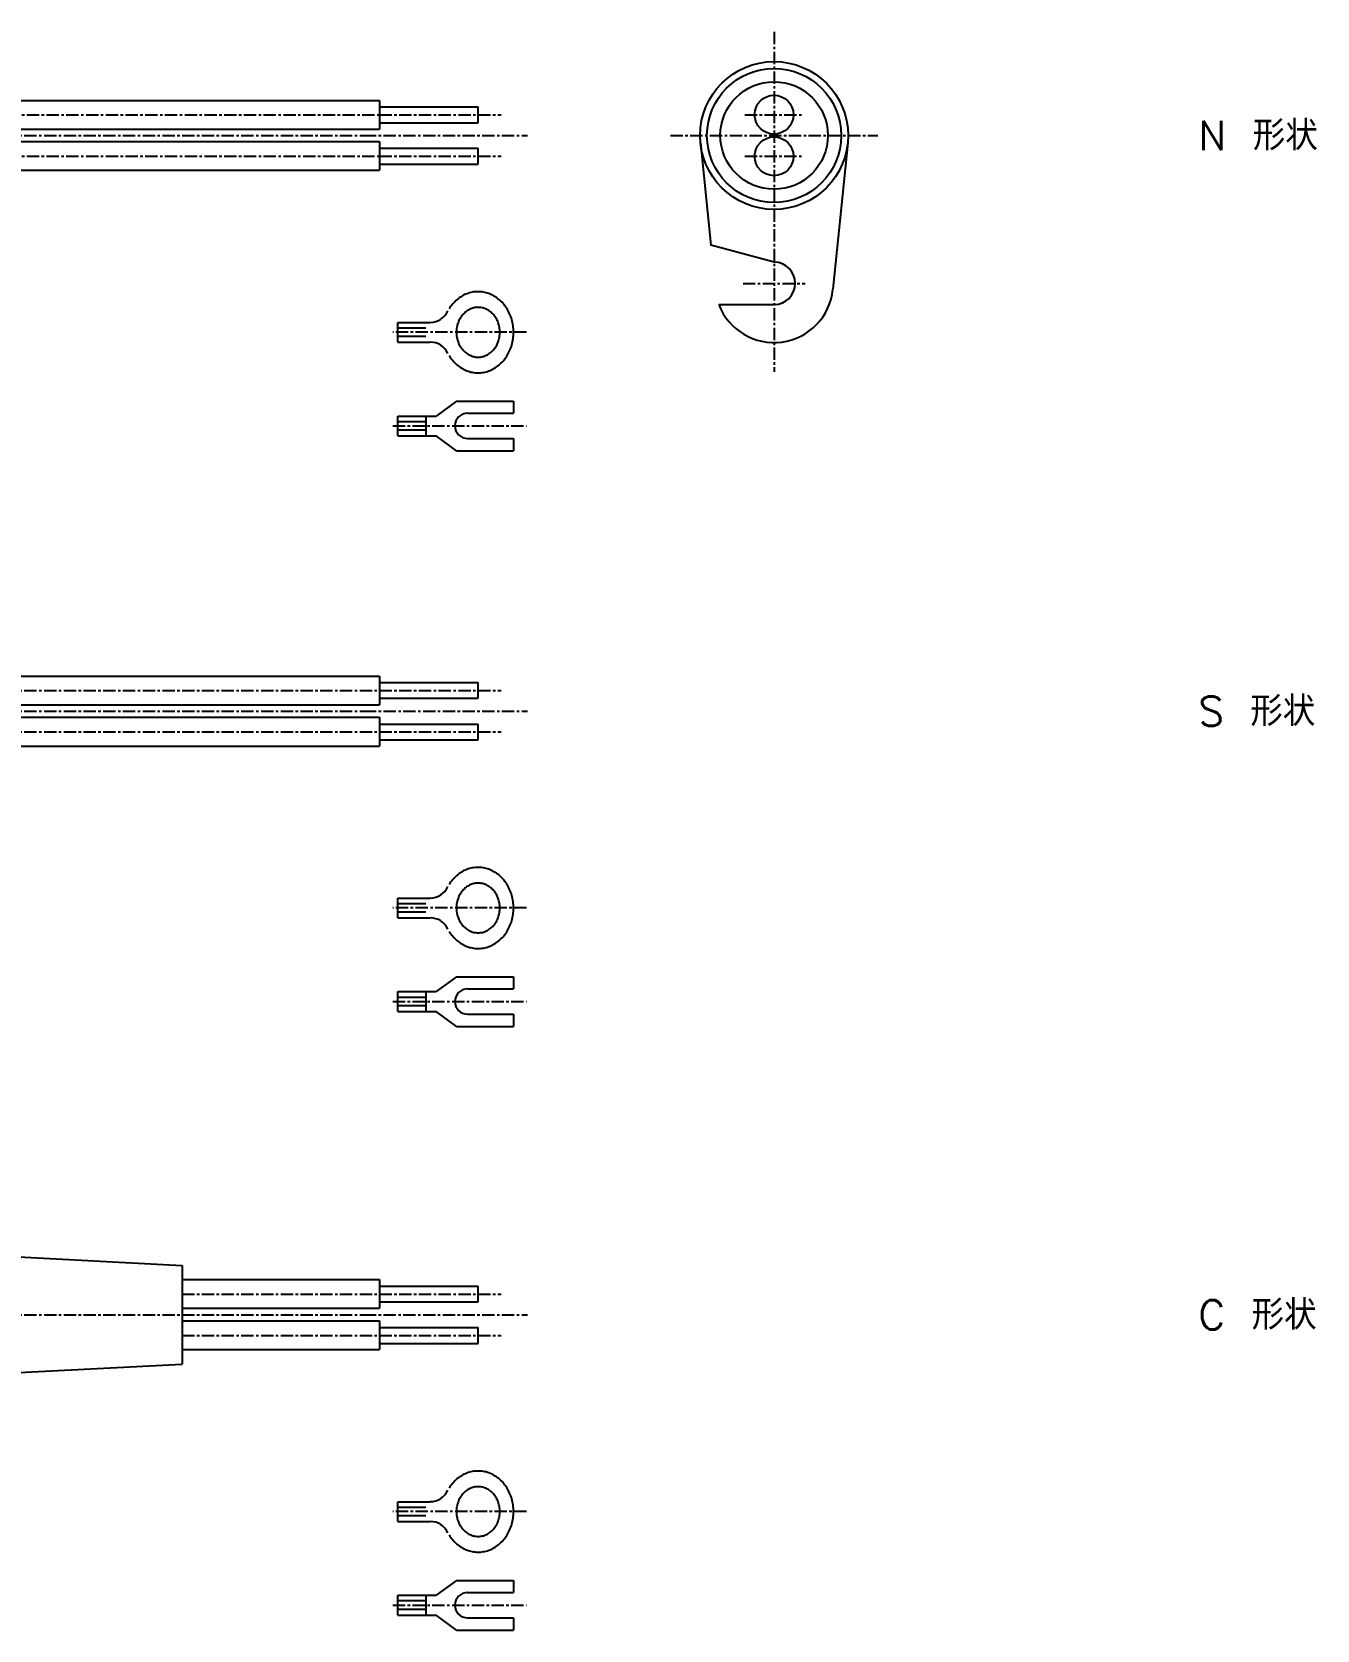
# Model space of a CAD drawing. Extents: x -2 to 407, y 0 to 208.
# Drawn here: x 276.3 to 406.5, y 28.4 to 190.5 of the extents above; entities that cross this region are included whole.
import ezdxf
from ezdxf.enums import TextEntityAlignment as Align

# ---------------------------------------------------------------- set-up
doc = ezdxf.new("R2010")
doc.units = 0
doc.linetypes.add('CENTER', pattern=[2, 1.25, -0.25, 0.25, -0.25])
doc.layers.get('0').update_dxf_attribs({"linetype": 'CONTINUOUS'})
doc.layers.add('CENTER', color=1, linetype='CENTER')
doc.styles.add('KANJI', font='TXT', dxfattribs={"bigfont": 'BIGFONT'})

msp = doc.modelspace()

# ---------------------------------------------------------------- linework, layer by layer
at = {"color": 7, "linetype": 'CONTINUOUS'}
for p, q in [((201.5, 183.56), (311.5, 183.56)), ((311.5, 183.56), (311.5, 180.65)), ((311.5, 182.91), (321.5, 182.91)), ((321.5, 181.3), (321.5, 182.91)), ((201.5, 180.65), (311.5, 180.65)), ((311.5, 181.3), (321.5, 181.3)), ((201.5, 179.38), (311.5, 179.38)), ((311.5, 179.38), (311.5, 176.47)), ((311.5, 178.7), (321.5, 178.7)), ((321.5, 177.09), (321.5, 178.7)), ((344.04, 179.25), (345.08, 168.87)), ((358.97, 179.25), (357.47, 164.4)), ((311.5, 177.09), (321.5, 177.09)), ((201.5, 176.47), (311.5, 176.47)), ((351.5, 167.15), (345.08, 168.87)), ((345.9, 162.85), (351.5, 162.85)), ((313.38, 161.05), (316.65, 161.05)), ((313.38, 159.04), (313.38, 161.05)), ((316.21, 160.47), (313.38, 160.47)), ((316.21, 159.62), (313.38, 159.62)), ((313.38, 159.04), (316.65, 159.04)), ((319.3, 153.07), (317.24, 151.55)), ((319.3, 153.07), (325.09, 153.07)), ((325.09, 153.07), (325.09, 151.83)), ((313.38, 151.55), (317.24, 151.55)), ((313.38, 149.54), (313.38, 151.55)), ((316.21, 150.97), (313.38, 150.97)), ((316.21, 151.55), (316.21, 149.54)), ((320.43, 151.83), (325.09, 151.83)), ((316.21, 150.13), (313.38, 150.13)), ((313.38, 149.54), (317.24, 149.54)), ((319.3, 148.03), (317.24, 149.54)), ((320.43, 149.27), (325.09, 149.27)), ((325.09, 149.27), (325.09, 148.03)), ((319.3, 148.03), (325.09, 148.03)), ((221.38, 125.18), (311.5, 125.18)), ((311.5, 125.18), (311.5, 122.27)), ((311.5, 124.52), (321.5, 124.52)), ((321.5, 122.92), (321.5, 124.52)), ((221.13, 122.27), (311.5, 122.27)), ((311.5, 122.92), (321.5, 122.92)), ((221.02, 120.99), (311.5, 120.99)), ((311.5, 120.99), (311.5, 118.08)), ((311.5, 120.31), (321.5, 120.31)), ((321.5, 118.7), (321.5, 120.31)), ((311.5, 118.7), (321.5, 118.7)), ((220.76, 118.08), (311.5, 118.08)), ((313.38, 102.66), (316.65, 102.66)), ((313.38, 100.65), (313.38, 102.66)), ((316.21, 102.08), (313.38, 102.08)), ((316.21, 101.23), (313.38, 101.23)), ((313.38, 100.65), (316.65, 100.65)), ((319.3, 94.68), (317.24, 93.17)), ((319.3, 94.68), (325.09, 94.68)), ((325.09, 94.68), (325.09, 93.44)), ((313.38, 93.17), (317.24, 93.17)), ((313.38, 91.16), (313.38, 93.17)), ((316.21, 92.59), (313.38, 92.59)), ((316.21, 93.17), (316.21, 91.16)), ((320.43, 93.44), (325.09, 93.44)), ((316.21, 91.74), (313.38, 91.74)), ((313.38, 91.16), (317.24, 91.16)), ((319.3, 89.64), (317.24, 91.16)), ((320.43, 90.88), (325.09, 90.88)), ((325.09, 90.88), (325.09, 89.64)), ((319.3, 89.64), (325.09, 89.64)), ((273.64, 66.33), (291.5, 65.39)), ((291.5, 65.39), (291.5, 55.4)), ((291.5, 63.96), (311.5, 63.96)), ((311.5, 63.96), (311.5, 61.05)), ((311.5, 63.31), (321.5, 63.31)), ((321.5, 61.7), (321.5, 63.31)), ((311.5, 61.7), (321.5, 61.7)), ((291.5, 61.05), (311.5, 61.05)), ((291.5, 59.77), (311.5, 59.77)), ((311.5, 59.77), (311.5, 56.86)), ((311.5, 59.09), (321.5, 59.09)), ((321.5, 57.48), (321.5, 59.09)), ((291.5, 56.86), (311.5, 56.86)), ((311.5, 57.48), (321.5, 57.48)), ((273.64, 54.49), (291.5, 55.4)), ((313.38, 41.44), (316.65, 41.44)), ((313.38, 39.43), (313.38, 41.44)), ((316.21, 40.86), (313.38, 40.86)), ((316.21, 40.01), (313.38, 40.01)), ((313.38, 39.43), (316.65, 39.43)), ((319.3, 33.46), (317.24, 31.95)), ((319.3, 33.46), (325.09, 33.46)), ((325.09, 33.46), (325.09, 32.22)), ((313.38, 31.95), (317.24, 31.95)), ((313.38, 29.94), (313.38, 31.95)), ((316.21, 31.37), (313.38, 31.37)), ((316.21, 31.95), (316.21, 29.94)), ((320.43, 32.22), (325.09, 32.22)), ((316.21, 30.52), (313.38, 30.52)), ((313.38, 29.94), (317.24, 29.94)), ((319.3, 28.42), (317.24, 29.94)), ((320.43, 29.66), (325.09, 29.66)), ((325.09, 29.66), (325.09, 28.42)), ((319.3, 28.42), (325.09, 28.42))]:
    msp.add_line(p, q, dxfattribs=at)
for points in [[(318.57, 157.67, 0), (318.65, 157.54, 0), (318.74, 157.41, 0), (318.83, 157.29, 0), (318.93, 157.17, 0), (319.03, 157.06, 0), (319.14, 156.94, 0), (319.25, 156.84, 0), (319.36, 156.74, 0), (319.47, 156.65, 0), (319.59, 156.56, 0), (319.71, 156.47, 0), (319.84, 156.4, 0), (319.96, 156.32, 0), (320.09, 156.26, 0), (320.22, 156.2, 0), (320.36, 156.14, 0), (320.49, 156.09, 0), (320.63, 156.05, 0), (320.77, 156.01, 0), (320.91, 155.98, 0), (321.05, 155.96, 0), (321.19, 155.94, 0), (321.33, 155.93, 0), (321.47, 155.93, 0), (321.61, 155.93, 0), (321.75, 155.94, 0), (321.89, 155.95, 0), (322.04, 155.97, 0), (322.18, 156, 0), (322.31, 156.03, 0), (322.45, 156.07, 0), (322.59, 156.12, 0), (322.72, 156.17, 0), (322.85, 156.23, 0), (322.98, 156.3, 0), (323.11, 156.37, 0), (323.24, 156.44, 0), (323.36, 156.52, 0), (323.48, 156.61, 0), (323.6, 156.7, 0), (323.71, 156.8, 0), (323.82, 156.9, 0), (323.93, 157.01, 0), (324.03, 157.12, 0), (324.13, 157.24, 0), (324.22, 157.36, 0), (324.31, 157.48, 0), (324.4, 157.61, 0), (324.48, 157.75, 0), (324.56, 157.88, 0), (324.63, 158.02, 0), (324.69, 158.17, 0), (324.76, 158.31, 0), (324.81, 158.46, 0), (324.87, 158.61, 0), (324.91, 158.76, 0), (324.95, 158.92, 0), (324.99, 159.08, 0), (325.02, 159.24, 0), (325.05, 159.4, 0), (325.06, 159.56, 0), (325.08, 159.72, 0), (325.09, 159.88, 0), (325.09, 160.04, 0), (325.09, 160.21, 0), (325.08, 160.37, 0), (325.06, 160.53, 0), (325.05, 160.69, 0), (325.02, 160.85, 0), (324.99, 161.01, 0), (324.95, 161.17, 0), (324.91, 161.32, 0), (324.87, 161.47, 0), (324.81, 161.63, 0), (324.76, 161.78, 0), (324.69, 161.92, 0), (324.63, 162.06, 0), (324.56, 162.2, 0), (324.48, 162.34, 0), (324.4, 162.47, 0), (324.31, 162.6, 0), (324.22, 162.73, 0), (324.13, 162.85, 0), (324.03, 162.96, 0), (323.93, 163.08, 0), (323.82, 163.19, 0), (323.71, 163.29, 0), (323.6, 163.38, 0), (323.48, 163.48, 0), (323.36, 163.56, 0), (323.24, 163.65, 0), (323.11, 163.72, 0), (322.98, 163.79, 0), (322.85, 163.85, 0), (322.72, 163.91, 0), (322.59, 163.97, 0), (322.45, 164.01, 0), (322.31, 164.05, 0), (322.18, 164.09, 0), (322.04, 164.11, 0), (321.89, 164.13, 0), (321.75, 164.15, 0), (321.61, 164.16, 0), (321.47, 164.16, 0), (321.33, 164.15, 0), (321.19, 164.14, 0), (321.05, 164.13, 0), (320.91, 164.1, 0), (320.77, 164.07, 0), (320.63, 164.04, 0), (320.49, 163.99, 0), (320.36, 163.94, 0), (320.22, 163.89, 0), (320.09, 163.83, 0), (319.96, 163.76, 0), (319.84, 163.69, 0), (319.71, 163.61, 0), (319.59, 163.53, 0), (319.47, 163.44, 0), (319.36, 163.34, 0), (319.25, 163.25, 0), (319.14, 163.14, 0), (319.03, 163.03, 0), (318.93, 162.92, 0), (318.83, 162.8, 0), (318.74, 162.68, 0), (318.65, 162.55, 0), (318.57, 162.42, 0)], [(321.5, 157.52, 0), (321.61, 157.53, 0), (321.72, 157.53, 0), (321.82, 157.55, 0), (321.93, 157.57, 0), (322.03, 157.6, 0), (322.14, 157.63, 0), (322.24, 157.67, 0), (322.34, 157.71, 0), (322.44, 157.76, 0), (322.54, 157.82, 0), (322.63, 157.88, 0), (322.72, 157.95, 0), (322.81, 158.02, 0), (322.89, 158.09, 0), (322.98, 158.18, 0), (323.06, 158.26, 0), (323.13, 158.35, 0), (323.2, 158.44, 0), (323.27, 158.54, 0), (323.33, 158.64, 0), (323.39, 158.75, 0), (323.44, 158.85, 0), (323.49, 158.96, 0), (323.53, 159.08, 0), (323.57, 159.19, 0), (323.61, 159.31, 0), (323.63, 159.43, 0), (323.66, 159.55, 0), (323.68, 159.67, 0), (323.69, 159.8, 0), (323.7, 159.92, 0), (323.7, 160.04, 0), (323.7, 160.17, 0), (323.69, 160.29, 0), (323.68, 160.41, 0), (323.66, 160.53, 0), (323.63, 160.66, 0), (323.61, 160.78, 0), (323.57, 160.89, 0), (323.53, 161.01, 0), (323.49, 161.12, 0), (323.44, 161.23, 0), (323.39, 161.34, 0), (323.33, 161.44, 0), (323.27, 161.55, 0), (323.2, 161.64, 0), (323.13, 161.74, 0), (323.06, 161.83, 0), (322.98, 161.91, 0), (322.89, 161.99, 0), (322.81, 162.07, 0), (322.72, 162.14, 0), (322.63, 162.21, 0), (322.54, 162.27, 0), (322.44, 162.32, 0), (322.34, 162.37, 0), (322.24, 162.42, 0), (322.14, 162.46, 0), (322.03, 162.49, 0), (321.93, 162.52, 0), (321.82, 162.54, 0), (321.72, 162.55, 0), (321.61, 162.56, 0), (321.5, 162.56, 0), (321.39, 162.56, 0), (321.28, 162.55, 0), (321.18, 162.54, 0), (321.07, 162.52, 0), (320.97, 162.49, 0), (320.86, 162.46, 0), (320.76, 162.42, 0), (320.66, 162.37, 0), (320.56, 162.32, 0), (320.46, 162.27, 0), (320.37, 162.21, 0), (320.28, 162.14, 0), (320.19, 162.07, 0), (320.11, 161.99, 0), (320.02, 161.91, 0), (319.94, 161.83, 0), (319.87, 161.74, 0), (319.8, 161.64, 0), (319.73, 161.55, 0), (319.67, 161.44, 0), (319.61, 161.34, 0), (319.56, 161.23, 0), (319.51, 161.12, 0), (319.47, 161.01, 0), (319.43, 160.89, 0), (319.39, 160.78, 0), (319.37, 160.66, 0), (319.34, 160.53, 0), (319.32, 160.41, 0), (319.31, 160.29, 0), (319.3, 160.17, 0), (319.3, 160.04, 0), (319.3, 159.92, 0), (319.31, 159.8, 0), (319.32, 159.67, 0), (319.34, 159.55, 0), (319.37, 159.43, 0), (319.39, 159.31, 0), (319.43, 159.19, 0), (319.47, 159.08, 0), (319.51, 158.96, 0), (319.56, 158.85, 0), (319.61, 158.75, 0), (319.67, 158.64, 0), (319.73, 158.54, 0), (319.8, 158.44, 0), (319.87, 158.35, 0), (319.94, 158.26, 0), (320.02, 158.18, 0), (320.11, 158.09, 0), (320.19, 158.02, 0), (320.28, 157.95, 0), (320.37, 157.88, 0), (320.46, 157.82, 0), (320.56, 157.76, 0), (320.66, 157.71, 0), (320.76, 157.67, 0), (320.86, 157.63, 0), (320.97, 157.6, 0), (321.07, 157.57, 0), (321.18, 157.55, 0), (321.28, 157.53, 0), (321.39, 157.53, 0), (321.5, 157.52, 0)], [(318.57, 99.28, 0), (318.65, 99.15, 0), (318.74, 99.02, 0), (318.83, 98.9, 0), (318.93, 98.78, 0), (319.03, 98.67, 0), (319.14, 98.56, 0), (319.25, 98.45, 0), (319.36, 98.35, 0), (319.47, 98.26, 0), (319.59, 98.17, 0), (319.71, 98.09, 0), (319.84, 98.01, 0), (319.96, 97.94, 0), (320.09, 97.87, 0), (320.22, 97.81, 0), (320.36, 97.75, 0), (320.49, 97.71, 0), (320.63, 97.66, 0), (320.77, 97.63, 0), (320.91, 97.6, 0), (321.05, 97.57, 0), (321.19, 97.56, 0), (321.33, 97.55, 0), (321.47, 97.54, 0), (321.61, 97.54, 0), (321.75, 97.55, 0), (321.89, 97.57, 0), (322.04, 97.59, 0), (322.18, 97.61, 0), (322.31, 97.65, 0), (322.45, 97.69, 0), (322.59, 97.73, 0), (322.72, 97.79, 0), (322.85, 97.84, 0), (322.98, 97.91, 0), (323.11, 97.98, 0), (323.24, 98.05, 0), (323.36, 98.14, 0), (323.48, 98.22, 0), (323.6, 98.32, 0), (323.71, 98.41, 0), (323.82, 98.52, 0), (323.93, 98.62, 0), (324.03, 98.73, 0), (324.13, 98.85, 0), (324.22, 98.97, 0), (324.31, 99.1, 0), (324.4, 99.23, 0), (324.48, 99.36, 0), (324.56, 99.5, 0), (324.63, 99.64, 0), (324.69, 99.78, 0), (324.76, 99.93, 0), (324.81, 100.07, 0), (324.87, 100.22, 0), (324.91, 100.38, 0), (324.95, 100.53, 0), (324.99, 100.69, 0), (325.02, 100.85, 0), (325.05, 101.01, 0), (325.06, 101.17, 0), (325.08, 101.33, 0), (325.09, 101.49, 0), (325.09, 101.66, 0), (325.09, 101.82, 0), (325.08, 101.98, 0), (325.06, 102.14, 0), (325.05, 102.3, 0), (325.02, 102.46, 0), (324.99, 102.62, 0), (324.95, 102.78, 0), (324.91, 102.93, 0), (324.87, 103.09, 0), (324.81, 103.24, 0), (324.76, 103.39, 0), (324.69, 103.53, 0), (324.63, 103.68, 0), (324.56, 103.82, 0), (324.48, 103.95, 0), (324.4, 104.09, 0), (324.31, 104.22, 0), (324.22, 104.34, 0), (324.13, 104.46, 0), (324.03, 104.58, 0), (323.93, 104.69, 0), (323.82, 104.8, 0), (323.71, 104.9, 0), (323.6, 105, 0), (323.48, 105.09, 0), (323.36, 105.18, 0), (323.24, 105.26, 0), (323.11, 105.33, 0), (322.98, 105.4, 0), (322.85, 105.47, 0), (322.72, 105.53, 0), (322.59, 105.58, 0), (322.45, 105.62, 0), (322.31, 105.67, 0), (322.18, 105.7, 0), (322.04, 105.73, 0), (321.89, 105.75, 0), (321.75, 105.76, 0), (321.61, 105.77, 0), (321.47, 105.77, 0), (321.33, 105.77, 0), (321.19, 105.76, 0), (321.05, 105.74, 0), (320.91, 105.72, 0), (320.77, 105.69, 0), (320.63, 105.65, 0), (320.49, 105.61, 0), (320.36, 105.56, 0), (320.22, 105.5, 0), (320.09, 105.44, 0), (319.96, 105.38, 0), (319.84, 105.3, 0), (319.71, 105.23, 0), (319.59, 105.14, 0), (319.47, 105.05, 0), (319.36, 104.96, 0), (319.25, 104.86, 0), (319.14, 104.75, 0), (319.03, 104.64, 0), (318.93, 104.53, 0), (318.83, 104.41, 0), (318.74, 104.29, 0), (318.65, 104.16, 0), (318.57, 104.03, 0)], [(321.5, 99.13, 0), (321.61, 99.14, 0), (321.72, 99.15, 0), (321.82, 99.16, 0), (321.93, 99.18, 0), (322.03, 99.21, 0), (322.14, 99.24, 0), (322.24, 99.28, 0), (322.34, 99.33, 0), (322.44, 99.38, 0), (322.54, 99.43, 0), (322.63, 99.49, 0), (322.72, 99.56, 0), (322.81, 99.63, 0), (322.89, 99.71, 0), (322.98, 99.79, 0), (323.06, 99.87, 0), (323.13, 99.96, 0), (323.2, 100.06, 0), (323.27, 100.15, 0), (323.33, 100.26, 0), (323.39, 100.36, 0), (323.44, 100.47, 0), (323.49, 100.58, 0), (323.53, 100.69, 0), (323.57, 100.81, 0), (323.61, 100.92, 0), (323.63, 101.04, 0), (323.66, 101.17, 0), (323.68, 101.29, 0), (323.69, 101.41, 0), (323.7, 101.53, 0), (323.7, 101.66, 0), (323.7, 101.78, 0), (323.69, 101.9, 0), (323.68, 102.03, 0), (323.66, 102.15, 0), (323.63, 102.27, 0), (323.61, 102.39, 0), (323.57, 102.51, 0), (323.53, 102.62, 0), (323.49, 102.73, 0), (323.44, 102.84, 0), (323.39, 102.95, 0), (323.33, 103.06, 0), (323.27, 103.16, 0), (323.2, 103.26, 0), (323.13, 103.35, 0), (323.06, 103.44, 0), (322.98, 103.53, 0), (322.89, 103.61, 0), (322.81, 103.68, 0), (322.72, 103.75, 0), (322.63, 103.82, 0), (322.54, 103.88, 0), (322.44, 103.94, 0), (322.34, 103.99, 0), (322.24, 104.03, 0), (322.14, 104.07, 0), (322.03, 104.1, 0), (321.93, 104.13, 0), (321.82, 104.15, 0), (321.72, 104.17, 0), (321.61, 104.17, 0), (321.5, 104.18, 0), (321.39, 104.17, 0), (321.28, 104.17, 0), (321.18, 104.15, 0), (321.07, 104.13, 0), (320.97, 104.1, 0), (320.86, 104.07, 0), (320.76, 104.03, 0), (320.66, 103.99, 0), (320.56, 103.94, 0), (320.46, 103.88, 0), (320.37, 103.82, 0), (320.28, 103.75, 0), (320.19, 103.68, 0), (320.11, 103.61, 0), (320.02, 103.53, 0), (319.94, 103.44, 0), (319.87, 103.35, 0), (319.8, 103.26, 0), (319.73, 103.16, 0), (319.67, 103.06, 0), (319.61, 102.95, 0), (319.56, 102.84, 0), (319.51, 102.73, 0), (319.47, 102.62, 0), (319.43, 102.51, 0), (319.39, 102.39, 0), (319.37, 102.27, 0), (319.34, 102.15, 0), (319.32, 102.03, 0), (319.31, 101.9, 0), (319.3, 101.78, 0), (319.3, 101.66, 0), (319.3, 101.53, 0), (319.31, 101.41, 0), (319.32, 101.29, 0), (319.34, 101.17, 0), (319.37, 101.04, 0), (319.39, 100.92, 0), (319.43, 100.81, 0), (319.47, 100.69, 0), (319.51, 100.58, 0), (319.56, 100.47, 0), (319.61, 100.36, 0), (319.67, 100.26, 0), (319.73, 100.15, 0), (319.8, 100.06, 0), (319.87, 99.96, 0), (319.94, 99.87, 0), (320.02, 99.79, 0), (320.11, 99.71, 0), (320.19, 99.63, 0), (320.28, 99.56, 0), (320.37, 99.49, 0), (320.46, 99.43, 0), (320.56, 99.38, 0), (320.66, 99.33, 0), (320.76, 99.28, 0), (320.86, 99.24, 0), (320.97, 99.21, 0), (321.07, 99.18, 0), (321.18, 99.16, 0), (321.28, 99.15, 0), (321.39, 99.14, 0), (321.5, 99.13, 0)], [(318.57, 38.06, 0), (318.65, 37.93, 0), (318.74, 37.8, 0), (318.83, 37.68, 0), (318.93, 37.56, 0), (319.03, 37.45, 0), (319.14, 37.34, 0), (319.25, 37.24, 0), (319.36, 37.14, 0), (319.47, 37.04, 0), (319.59, 36.95, 0), (319.71, 36.87, 0), (319.84, 36.79, 0), (319.96, 36.72, 0), (320.09, 36.65, 0), (320.22, 36.59, 0), (320.36, 36.54, 0), (320.49, 36.49, 0), (320.63, 36.44, 0), (320.77, 36.41, 0), (320.91, 36.38, 0), (321.05, 36.35, 0), (321.19, 36.34, 0), (321.33, 36.33, 0), (321.47, 36.32, 0), (321.61, 36.32, 0), (321.75, 36.33, 0), (321.89, 36.35, 0), (322.04, 36.37, 0), (322.18, 36.4, 0), (322.31, 36.43, 0), (322.45, 36.47, 0), (322.59, 36.52, 0), (322.72, 36.57, 0), (322.85, 36.63, 0), (322.98, 36.69, 0), (323.11, 36.76, 0), (323.24, 36.84, 0), (323.36, 36.92, 0), (323.48, 37, 0), (323.6, 37.1, 0), (323.71, 37.19, 0), (323.82, 37.3, 0), (323.93, 37.4, 0), (324.03, 37.52, 0), (324.13, 37.63, 0), (324.22, 37.75, 0), (324.31, 37.88, 0), (324.4, 38.01, 0), (324.48, 38.14, 0), (324.56, 38.28, 0), (324.63, 38.42, 0), (324.69, 38.56, 0), (324.76, 38.71, 0), (324.81, 38.85, 0), (324.87, 39.01, 0), (324.91, 39.16, 0), (324.95, 39.31, 0), (324.99, 39.47, 0), (325.02, 39.63, 0), (325.05, 39.79, 0), (325.06, 39.95, 0), (325.08, 40.11, 0), (325.09, 40.28, 0), (325.09, 40.44, 0), (325.09, 40.6, 0), (325.08, 40.76, 0), (325.06, 40.92, 0), (325.05, 41.08, 0), (325.02, 41.24, 0), (324.99, 41.4, 0), (324.95, 41.56, 0), (324.91, 41.72, 0), (324.87, 41.87, 0), (324.81, 42.02, 0), (324.76, 42.17, 0), (324.69, 42.31, 0), (324.63, 42.46, 0), (324.56, 42.6, 0), (324.48, 42.73, 0), (324.4, 42.87, 0), (324.31, 43, 0), (324.22, 43.12, 0), (324.13, 43.24, 0), (324.03, 43.36, 0), (323.93, 43.47, 0), (323.82, 43.58, 0), (323.71, 43.68, 0), (323.6, 43.78, 0), (323.48, 43.87, 0), (323.36, 43.96, 0), (323.24, 44.04, 0), (323.11, 44.12, 0), (322.98, 44.19, 0), (322.85, 44.25, 0), (322.72, 44.31, 0), (322.59, 44.36, 0), (322.45, 44.41, 0), (322.31, 44.45, 0), (322.18, 44.48, 0), (322.04, 44.51, 0), (321.89, 44.53, 0), (321.75, 44.54, 0), (321.61, 44.55, 0), (321.47, 44.55, 0), (321.33, 44.55, 0), (321.19, 44.54, 0), (321.05, 44.52, 0), (320.91, 44.5, 0), (320.77, 44.47, 0), (320.63, 44.43, 0), (320.49, 44.39, 0), (320.36, 44.34, 0), (320.22, 44.28, 0), (320.09, 44.22, 0), (319.96, 44.16, 0), (319.84, 44.08, 0), (319.71, 44.01, 0), (319.59, 43.92, 0), (319.47, 43.83, 0), (319.36, 43.74, 0), (319.25, 43.64, 0), (319.14, 43.54, 0), (319.03, 43.43, 0), (318.93, 43.31, 0), (318.83, 43.19, 0), (318.74, 43.07, 0), (318.65, 42.94, 0), (318.57, 42.81, 0)], [(321.5, 37.92, 0), (321.61, 37.92, 0), (321.72, 37.93, 0), (321.82, 37.94, 0), (321.93, 37.96, 0), (322.03, 37.99, 0), (322.14, 38.02, 0), (322.24, 38.06, 0), (322.34, 38.11, 0), (322.44, 38.16, 0), (322.54, 38.21, 0), (322.63, 38.27, 0), (322.72, 38.34, 0), (322.81, 38.41, 0), (322.89, 38.49, 0), (322.98, 38.57, 0), (323.06, 38.65, 0), (323.13, 38.74, 0), (323.2, 38.84, 0), (323.27, 38.94, 0), (323.33, 39.04, 0), (323.39, 39.14, 0), (323.44, 39.25, 0), (323.49, 39.36, 0), (323.53, 39.47, 0), (323.57, 39.59, 0), (323.61, 39.71, 0), (323.63, 39.82, 0), (323.66, 39.95, 0), (323.68, 40.07, 0), (323.69, 40.19, 0), (323.7, 40.31, 0), (323.7, 40.44, 0), (323.7, 40.56, 0), (323.69, 40.68, 0), (323.68, 40.81, 0), (323.66, 40.93, 0), (323.63, 41.05, 0), (323.61, 41.17, 0), (323.57, 41.29, 0), (323.53, 41.4, 0), (323.49, 41.52, 0), (323.44, 41.63, 0), (323.39, 41.73, 0), (323.33, 41.84, 0), (323.27, 41.94, 0), (323.2, 42.04, 0), (323.13, 42.13, 0), (323.06, 42.22, 0), (322.98, 42.31, 0), (322.89, 42.39, 0), (322.81, 42.46, 0), (322.72, 42.53, 0), (322.63, 42.6, 0), (322.54, 42.66, 0), (322.44, 42.72, 0), (322.34, 42.77, 0), (322.24, 42.81, 0), (322.14, 42.85, 0), (322.03, 42.88, 0), (321.93, 42.91, 0), (321.82, 42.93, 0), (321.72, 42.95, 0), (321.61, 42.96, 0), (321.5, 42.96, 0), (321.39, 42.96, 0), (321.28, 42.95, 0), (321.18, 42.93, 0), (321.07, 42.91, 0), (320.97, 42.88, 0), (320.86, 42.85, 0), (320.76, 42.81, 0), (320.66, 42.77, 0), (320.56, 42.72, 0), (320.46, 42.66, 0), (320.37, 42.6, 0), (320.28, 42.53, 0), (320.19, 42.46, 0), (320.11, 42.39, 0), (320.02, 42.31, 0), (319.94, 42.22, 0), (319.87, 42.13, 0), (319.8, 42.04, 0), (319.73, 41.94, 0), (319.67, 41.84, 0), (319.61, 41.73, 0), (319.56, 41.63, 0), (319.51, 41.52, 0), (319.47, 41.4, 0), (319.43, 41.29, 0), (319.39, 41.17, 0), (319.37, 41.05, 0), (319.34, 40.93, 0), (319.32, 40.81, 0), (319.31, 40.68, 0), (319.3, 40.56, 0), (319.3, 40.44, 0), (319.3, 40.31, 0), (319.31, 40.19, 0), (319.32, 40.07, 0), (319.34, 39.95, 0), (319.37, 39.82, 0), (319.39, 39.71, 0), (319.43, 39.59, 0), (319.47, 39.47, 0), (319.51, 39.36, 0), (319.56, 39.25, 0), (319.61, 39.14, 0), (319.67, 39.04, 0), (319.73, 38.94, 0), (319.8, 38.84, 0), (319.87, 38.74, 0), (319.94, 38.65, 0), (320.02, 38.57, 0), (320.11, 38.49, 0), (320.19, 38.41, 0), (320.28, 38.34, 0), (320.37, 38.27, 0), (320.46, 38.21, 0), (320.56, 38.16, 0), (320.66, 38.11, 0), (320.76, 38.06, 0), (320.86, 38.02, 0), (320.97, 37.99, 0), (321.07, 37.96, 0), (321.18, 37.94, 0), (321.28, 37.93, 0), (321.39, 37.92, 0), (321.5, 37.92, 0)]]:
    msp.add_polyline3d(points, dxfattribs=at)
for centre, radius in [((351.5, 180), 7.5), ((351.5, 180), 6.8), ((351.5, 180), 5.45), ((351.5, 182.11), 1.97), ((351.5, 177.89), 1.97)]:
    msp.add_circle(centre, radius, dxfattribs=at)
for centre, radius, start, end in [((351.5, 165), 2.15, 270, 90), ((351.5, 165), 6, 200.9979, 354.2608), ((316.64, 163.03), 1.98, 270.2379, 335.3711), ((316.64, 157.06), 1.98, 24.6289, 89.7621), ((320.43, 150.55), 1.28, 90, 270), ((316.64, 104.64), 1.98, 270.2379, 335.3711), ((316.64, 98.67), 1.98, 24.6289, 89.7621), ((320.43, 92.16), 1.28, 90, 270), ((316.64, 43.43), 1.98, 270.2379, 335.3711), ((316.64, 37.45), 1.98, 24.6289, 89.7621), ((320.43, 30.94), 1.28, 90, 270)]:
    msp.add_arc(centre, radius, start, end, dxfattribs=at)
at = {"layer": 'CENTER', "color": 1, "linetype": 'CENTER'}
for p, q in [((351.5, 190.5), (351.5, 156.03)), ((201.76, 182.11), (311.5, 182.11)), ((311.5, 182.11), (321.5, 182.11)), ((321.5, 182.11), (323.85, 182.11)), ((348.53, 182.11), (354.47, 182.11)), ((121.5, 180), (309.92, 180)), ((309.92, 180), (326.5, 180)), ((341, 180), (362, 180)), ((201.76, 177.89), (311.5, 177.89)), ((311.5, 177.89), (321.5, 177.89)), ((321.5, 177.89), (323.85, 177.89)), ((348.53, 177.89), (354.47, 177.89)), ((348.35, 165), (354.65, 165)), ((326.41, 160.04), (312.86, 160.04)), ((312.86, 150.55), (326.41, 150.55)), ((221.5, 123.72), (311.5, 123.72)), ((311.5, 123.72), (323.85, 123.72)), ((121.5, 121.61), (309.92, 121.61)), ((309.92, 121.61), (326.5, 121.61)), ((221.5, 119.51), (311.5, 119.51)), ((311.5, 119.51), (323.85, 119.51)), ((326.41, 101.66), (312.86, 101.66)), ((312.86, 92.16), (326.41, 92.16)), ((291.5, 62.5), (311.5, 62.5)), ((311.5, 62.5), (323.85, 62.5)), ((121.5, 60.39), (309.92, 60.39)), ((309.92, 60.39), (326.5, 60.39)), ((291.5, 58.29), (311.5, 58.29)), ((311.5, 58.29), (323.85, 58.29)), ((326.41, 40.44), (312.86, 40.44)), ((312.86, 30.94), (326.41, 30.94))]:
    msp.add_line(p, q, dxfattribs=at)

# ---------------------------------------------------------------- texts
at = {"style": 'KANJI'}
for s, p in [('N 形状', (394.52, 180)), ('S 形状', (394.52, 121.61)), ('C 形状', (394.52, 60.39))]:
    msp.add_text(s, height=3, dxfattribs=at).set_placement(p, align=Align.MIDDLE_LEFT)

doc.saveas('drawing.dxf')
